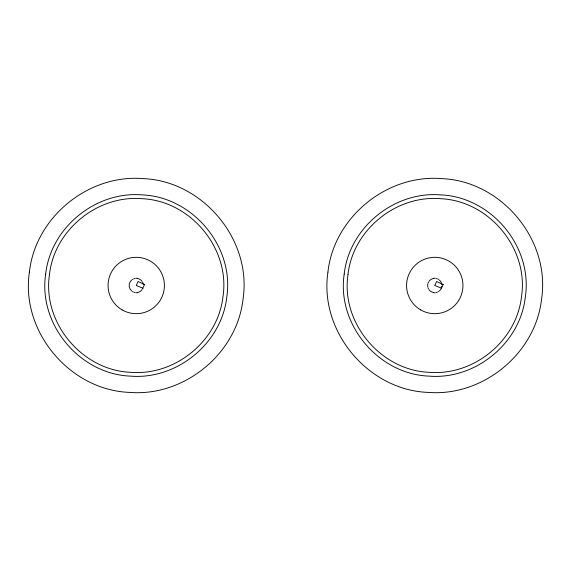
<?xml version="1.0" encoding="UTF-8"?>
<svg xmlns="http://www.w3.org/2000/svg" width="571" height="571" viewBox="0 0 571 571"><rect width="100%" height="100%" fill="white"/><g stroke="black" fill="none" stroke-linecap="round" stroke-linejoin="round"><path stroke-width="0.86" d="M143.2 287.399L144.549 284.544M441.404 288.112L443.089 284.544M137.611 292.687L135.77 292.802M433.389 278.313L435.23 278.198M135.77 278.198L137.611 278.313M435.23 292.802L433.389 292.687M441.611 288.191L434.767 285.5L436.651 281.524L443.289 284.636M143.071 288.191L136.233 285.5L138.111 281.524L144.756 284.636M441.826 286.385A7.116 7.116 0 0 1 439.32 290.967M438.592 291.495A7.116 7.116 0 0 1 437.814 291.931M436.979 292.266A7.116 7.116 0 0 1 436.108 292.488M433.432 292.488A7.116 7.116 0 0 1 428.999 289.668M428.528 288.912A7.116 7.116 0 0 1 428.15 288.105M427.872 287.263A7.116 7.116 0 0 1 427.872 283.737M428.15 282.895A7.116 7.116 0 0 1 428.528 282.088M428.999 281.332A7.116 7.116 0 0 1 433.432 278.512M436.108 278.512A7.116 7.116 0 0 1 436.979 278.741M437.814 279.069A7.116 7.116 0 0 1 438.592 279.505M439.32 280.033A7.116 7.116 0 0 1 441.826 284.615M142.85 288.105A7.116 7.116 0 0 1 142.472 288.912M141.993 289.668A7.116 7.116 0 0 1 137.568 292.488M134.892 292.488A7.116 7.116 0 0 1 134.021 292.266M133.186 291.931A7.116 7.116 0 0 1 132.401 291.495M131.68 290.967A7.116 7.116 0 0 1 131.68 280.033M132.401 279.505A7.116 7.116 0 0 1 133.186 279.069M134.021 278.734A7.116 7.116 0 0 1 134.892 278.512M137.568 278.512A7.116 7.116 0 0 1 141.993 281.332M142.472 282.088A7.116 7.116 0 0 1 142.85 282.895M143.121 283.737A7.116 7.116 0 0 1 143.292 284.615M29.399 272.074C20.442 331.366 69.698 390.136 129.467 392.391C184.205 396.874 237.129 353.627 243.06 298.926C252.018 239.634 202.769 180.864 142.993 178.609C88.262 174.126 35.331 217.373 29.399 272.074M45.659 274.116C38.064 324.385 79.819 374.212 130.502 376.125C176.903 379.922 221.776 343.264 226.808 296.884C234.395 246.615 192.641 196.788 141.965 194.875C95.557 191.078 50.691 227.736 45.659 274.116M49.463 274.594C42.19 322.751 82.188 370.486 130.738 372.321C175.197 375.961 218.179 340.837 223.004 296.406C230.277 248.249 190.271 200.514 141.722 198.679C97.27 195.039 54.281 230.163 49.463 274.594M327.94 272.074C318.982 331.366 368.231 390.136 428.007 392.391C482.738 396.874 535.669 353.627 541.601 298.926C550.558 239.634 501.302 180.864 441.533 178.609C386.795 174.126 333.871 217.373 327.94 272.074M344.192 274.116C336.605 324.385 378.359 374.212 429.035 376.125C475.443 379.922 520.309 343.264 525.341 296.884C532.936 246.615 491.181 196.788 440.498 194.875C394.097 191.078 349.224 227.736 344.192 274.116M347.996 274.594C340.723 322.751 380.729 370.486 429.278 372.321C473.73 375.961 516.719 340.837 521.537 296.406C528.81 248.249 488.812 200.514 440.262 198.679C395.803 195.039 352.821 230.163 347.996 274.594M420.677 309.903A28.179 28.179 0 0 0 462.953 285.5A28.179 28.179 0 0 0 420.677 261.097A28.179 28.179 0 0 0 420.677 309.903M122.144 309.903A28.179 28.179 0 0 0 164.412 285.5A28.179 28.179 0 0 0 122.144 261.097A28.179 28.179 0 0 0 122.144 309.903"/></g></svg>
